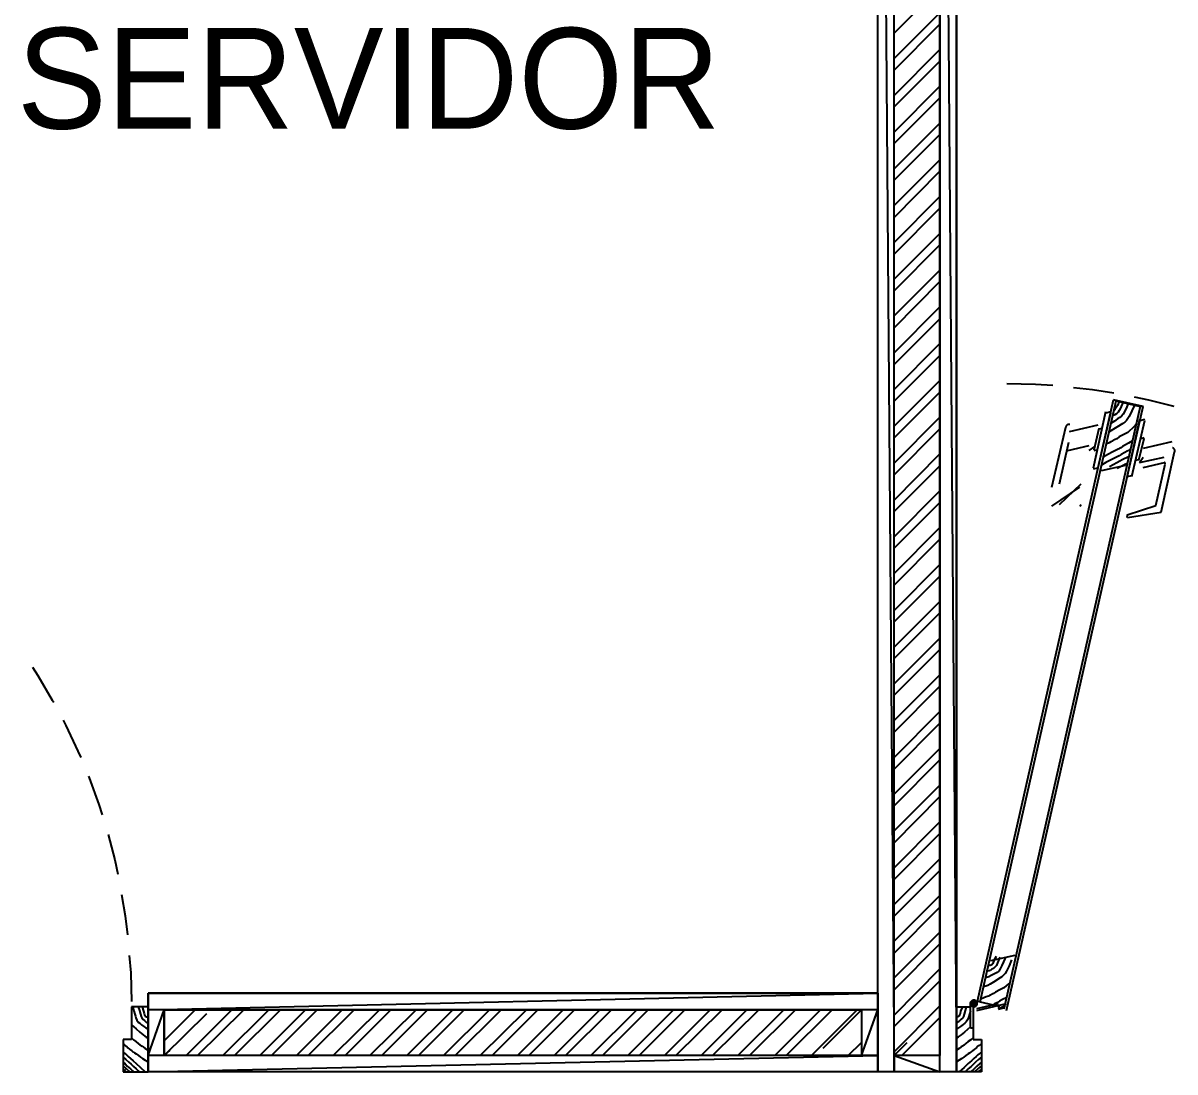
# Model space of a CAD drawing. Header units: millimetres. Extents: x 7649 to 34105, y 3983 to 25377.
# Drawn here: x 22143 to 23901, y 12918 to 14519 of the extents above; entities that cross this region are included whole.
import ezdxf

# ---------------------------------------------------------------- set-up
doc = ezdxf.new("R2010")
doc.units = ezdxf.units.MM

msp = doc.modelspace()

# ---------------------------------------------------------------- linework, layer by layer
at = {"layer": 'GEOMETRY', "color": 7}
for p, q in [((23447.19861, 12918.19306), (23447.19861, 16196.90972)), ((23447.19861, 16196.90972), (23472.06944, 12918.19306)), ((23447.19861, 16196.90972), (23472.06944, 12918.19306)), ((23472.06944, 12918.19306), (23472.06944, 16196.90972)), ((23541.91944, 12918.19306), (23541.91944, 16196.90972)), ((23541.91944, 16196.90972), (23567.31944, 12918.19306)), ((23541.91944, 16196.90972), (23567.31944, 12918.19306)), ((23567.31944, 12918.19306), (23567.31944, 16196.90972)), ((23472.06944, 14503.04722), (23541.91944, 14572.89722)), ((23472.06944, 14464.41806), (23541.91944, 14534.26806)), ((23472.06944, 14446.95556), (23541.91944, 14516.80556)), ((23472.06944, 14408.32639), (23541.91944, 14478.17639)), ((23472.06944, 14390.86389), (23541.91944, 14460.71389)), ((23472.06944, 14352.23472), (23541.91944, 14422.08472)), ((23472.06944, 14334.77222), (23541.91944, 14404.62222)), ((23472.06944, 14296.14306), (23541.91944, 14365.99306)), ((23472.06944, 14278.68056), (23541.91944, 14348.53056)), ((23472.06944, 14240.05139), (23541.91944, 14309.90139)), ((23472.06944, 14222.05972), (23541.91944, 14292.43889)), ((23472.06944, 14183.95972), (23541.91944, 14253.80972)), ((23472.06944, 14165.96806), (23541.91944, 14236.34722)), ((23472.06944, 14127.86806), (23541.91944, 14197.71806)), ((23472.06944, 14109.87639), (23541.91944, 14180.25556)), ((23472.06944, 14071.77639), (23541.91944, 14141.62639)), ((23472.06944, 14053.78472), (23541.91944, 14124.16389)), ((23472.06944, 14015.68472), (23541.91944, 14085.53472)), ((23472.06944, 13997.69306), (23541.91944, 14067.54306)), ((23472.06944, 13959.59306), (23541.91944, 14029.44306)), ((23472.06944, 13941.60139), (23541.91944, 14011.45139)), ((23472.06944, 13903.50139), (23541.91944, 13973.35139)), ((23472.06944, 13885.50972), (23541.91944, 13955.35972)), ((23644.04861, 13968.58889), (23687.96944, 13967.53056)), ((23687.96944, 13967.53056), (23714.42778, 13965.94306)), ((23745.64861, 13962.76806), (23774.75278, 13959.59306)), ((23774.75278, 13959.59306), (23807.56111, 13954.30139)), ((23599.59861, 13026.14306), (23807.03194, 13943.71806)), ((23603.30278, 13025.08472), (23810.73611, 13942.13056)), ((23852.01111, 13933.66389), (23807.03194, 13943.71806)), ((23807.03194, 13943.71806), (23852.01111, 13933.66389)), ((23810.73611, 13942.13056), (23847.77778, 13933.66389)), ((23815.49861, 13941.07222), (23812.85278, 13935.25139)), ((23821.31944, 13939.48472), (23817.61528, 13931.01806)), ((23829.25694, 13937.89722), (23827.14028, 13933.13472)), ((23838.25278, 13948.48056), (23860.47778, 13943.71806)), ((23860.47778, 13943.71806), (23899.10694, 13934.19306)), ((23847.77778, 13933.66389), (23639.81528, 13013.97222)), ((23643.51944, 13011.85556), (23852.01111, 13933.66389)), ((23776.34028, 13840.00139), (23795.39028, 13925.72639)), ((23783.21944, 13838.41389), (23802.79861, 13924.13889)), ((23795.39028, 13924.13889), (23802.79861, 13925.72639)), ((23809.14861, 13920.96389), (23805.44444, 13919.37639)), ((23808.61944, 13927.84306), (23807.56111, 13927.31389)), ((23809.14861, 13928.37222), (23808.61944, 13927.84306)), ((23810.20694, 13930.48889), (23809.14861, 13928.90139)), ((23809.14861, 13928.90139), (23809.14861, 13928.37222)), ((23811.26528, 13922.55139), (23809.14861, 13920.96389)), ((23812.85278, 13935.25139), (23810.20694, 13930.48889)), ((23813.91111, 13924.66806), (23811.26528, 13922.55139)), ((23815.49861, 13927.31389), (23813.91111, 13924.66806)), ((23817.61528, 13931.01806), (23815.49861, 13927.31389)), ((23821.84861, 13922.02222), (23819.20278, 13918.84722)), ((23824.49444, 13927.31389), (23821.84861, 13922.02222)), ((23827.14028, 13933.13472), (23824.49444, 13927.31389)), ((23835.07778, 13926.78472), (23830.84444, 13918.31806)), ((23838.78194, 13935.78056), (23835.07778, 13926.78472)), ((23472.06944, 13846.88056), (23541.91944, 13917.25972)), ((23734.32606, 13902.88431), (23734.13097, 13902.22911)), ((23734.60063, 13903.49294), (23734.32606, 13902.88431)), ((23734.94752, 13904.0505), (23734.60063, 13903.49294)), ((23735.35957, 13904.55245), (23734.94752, 13904.0505)), ((23735.8296, 13904.99427), (23735.35957, 13904.55245)), ((23736.35047, 13905.37143), (23735.8296, 13904.99427)), ((23736.91501, 13905.67941), (23736.35047, 13905.37143)), ((23737.51604, 13905.91368), (23736.91501, 13905.67941)), ((23738.14642, 13906.06973), (23737.51604, 13905.91368)), ((23738.79898, 13906.14301), (23738.14642, 13906.06973)), ((23739.46655, 13906.12901), (23738.79898, 13906.14301)), ((23740.14197, 13906.0232), (23739.46655, 13906.12901)), ((23739.82778, 13895.56389), (23783.74861, 13905.61806)), ((23808.61944, 13911.43889), (23803.32778, 13908.26389)), ((23812.85278, 13914.61389), (23808.61944, 13911.43889)), ((23821.31944, 13907.73472), (23811.79444, 13901.91389)), ((23816.55694, 13916.73056), (23812.85278, 13914.61389)), ((23819.20278, 13918.84722), (23816.55694, 13916.73056)), ((23823.96528, 13909.85139), (23821.31944, 13907.73472)), ((23826.61111, 13911.96806), (23823.96528, 13909.85139)), ((23828.72778, 13915.14306), (23826.61111, 13911.96806)), ((23828.19861, 13828.35972), (23847.24861, 13914.08472)), ((23830.84444, 13918.31806), (23828.72778, 13915.14306)), ((23835.07778, 13826.77222), (23854.65694, 13911.96806)), ((23841.95694, 13907.20556), (23836.66528, 13900.85556)), ((23847.24861, 13911.96806), (23854.65694, 13914.08472)), ((23472.06944, 13829.41806), (23541.91944, 13899.26806)), ((23712.84028, 13810.36806), (23734.00694, 13901.91389)), ((23777.39861, 13867.51806), (23784.80694, 13900.32639)), ((23784.80694, 13899.26806), (23789.56944, 13900.32639)), ((23811.79444, 13901.91389), (23800.15278, 13895.03472)), ((23815.49861, 13887.09722), (23811.79444, 13884.45139)), ((23822.90694, 13890.80139), (23815.49861, 13887.09722)), ((23826.61111, 13892.91806), (23822.90694, 13890.80139)), ((23828.72778, 13893.97639), (23826.61111, 13892.91806)), ((23830.84444, 13896.09306), (23828.72778, 13893.97639)), ((23836.66528, 13900.85556), (23830.84444, 13896.09306)), ((23845.66111, 13851.64306), (23853.59861, 13884.98056)), ((23848.83611, 13884.98056), (23853.59861, 13886.03889)), ((23724.48194, 13815.65972), (23738.76944, 13879.15972)), ((23737.18194, 13866.45972), (23769.99028, 13873.86806)), ((23769.99028, 13866.45972), (23778.45694, 13872.28056)), ((23777.39861, 13866.45972), (23782.16111, 13867.51806)), ((23800.15278, 13878.10139), (23795.91944, 13875.98472)), ((23802.79861, 13879.68889), (23800.15278, 13878.10139)), ((23805.44444, 13880.74722), (23802.79861, 13879.68889)), ((23806.50278, 13881.80556), (23805.44444, 13880.74722)), ((23807.56111, 13882.33472), (23806.50278, 13881.80556)), ((23808.09028, 13882.33472), (23807.56111, 13882.33472)), ((23808.61944, 13882.86389), (23808.09028, 13882.33472)), ((23809.67778, 13883.39306), (23808.61944, 13882.86389)), ((23812.85278, 13868.04722), (23809.14861, 13865.93056)), ((23811.79444, 13884.45139), (23809.67778, 13883.39306)), ((23814.96944, 13869.10556), (23812.85278, 13868.04722)), ((23816.55694, 13870.16389), (23814.96944, 13869.10556)), ((23818.14444, 13870.69306), (23816.55694, 13870.16389)), ((23820.79028, 13872.28056), (23818.14444, 13870.69306)), ((23825.02361, 13874.92639), (23820.79028, 13872.28056)), ((23829.78611, 13877.57222), (23825.02361, 13874.92639)), ((23832.43194, 13879.15972), (23829.78611, 13877.57222)), ((23832.96111, 13868.04722), (23830.31528, 13866.45972)), ((23836.13611, 13881.27639), (23832.43194, 13879.15972)), ((23852.54028, 13870.16389), (23896.46111, 13880.21806)), ((23897.43093, 13870.37392), (23896.7753, 13870.56903)), ((23898.03985, 13870.0993), (23897.43093, 13870.37392)), ((23898.59758, 13869.75232), (23898.03985, 13870.0993)), ((23899.09959, 13869.34017), (23898.59758, 13869.75232)), ((23899.54141, 13868.87001), (23899.09959, 13869.34017)), ((23899.91852, 13868.34901), (23899.54141, 13868.87001)), ((23900.22643, 13867.78435), (23899.91852, 13868.34901)), ((23900.46064, 13867.18319), (23900.22643, 13867.78435)), ((23900.61664, 13866.55271), (23900.46064, 13867.18319)), ((23472.06944, 13790.78889), (23541.91944, 13861.16806)), ((23799.09444, 13860.63889), (23791.15694, 13856.40556)), ((23801.21111, 13851.11389), (23795.39028, 13847.93889)), ((23804.91528, 13863.81389), (23799.09444, 13860.63889)), ((23806.50278, 13853.75972), (23801.21111, 13851.11389)), ((23809.14861, 13865.93056), (23804.91528, 13863.81389)), ((23811.26528, 13856.40556), (23806.50278, 13853.75972)), ((23815.49861, 13858.52222), (23811.26528, 13856.40556)), ((23816.55694, 13850.05556), (23811.79444, 13847.40972)), ((23818.67361, 13860.10972), (23815.49861, 13858.52222)), ((23820.26111, 13852.17222), (23816.55694, 13850.05556)), ((23823.96528, 13863.28472), (23818.67361, 13860.10972)), ((23823.43611, 13853.75972), (23820.26111, 13852.17222)), ((23826.61111, 13855.34722), (23823.43611, 13853.75972)), ((23827.66944, 13865.40139), (23823.96528, 13863.28472)), ((23830.84444, 13857.46389), (23826.61111, 13855.34722)), ((23830.31528, 13866.45972), (23827.66944, 13865.40139)), ((23840.89861, 13851.64306), (23845.66111, 13852.70139)), ((23846.71944, 13847.93889), (23884.29028, 13856.40556)), ((23846.71944, 13847.93889), (23852.01111, 13856.40556)), ((23879.52778, 13772.26806), (23900.16528, 13864.34306)), ((23900.57042, 13864.557), (23900.67603, 13865.23244)), ((23900.68994, 13865.90007), (23900.61664, 13866.55271)), ((23900.67603, 13865.23244), (23900.68994, 13865.90007)), ((23472.06944, 13773.32639), (23541.91944, 13843.17639)), ((23776.34028, 13838.41389), (23783.21944, 13840.00139)), ((23795.39028, 13847.93889), (23788.51111, 13844.23472)), ((23788.51111, 13835.76806), (23825.55278, 13844.23472)), ((23806.50278, 13844.76389), (23800.68194, 13841.58889)), ((23811.79444, 13847.40972), (23806.50278, 13844.76389)), ((23817.61528, 13841.58889), (23812.32361, 13838.94306)), ((23821.84861, 13843.70556), (23817.61528, 13841.58889)), ((23825.02361, 13845.82222), (23821.84861, 13843.70556)), ((23828.19861, 13847.40972), (23825.02361, 13845.82222)), ((23852.01111, 13840.53056), (23884.81944, 13847.93889)), ((23871.59028, 13782.32222), (23885.87778, 13845.82222)), ((23884.67607, 13848.35072), (23884.43497, 13848.42258)), ((23884.90007, 13848.24954), (23884.67607, 13848.35072)), ((23885.10531, 13848.12171), (23884.90007, 13848.24954)), ((23885.29012, 13847.96986), (23885.10531, 13848.12171)), ((23885.45282, 13847.79663), (23885.29012, 13847.96986)), ((23885.59175, 13847.60467), (23885.45282, 13847.79663)), ((23885.70522, 13847.39663), (23885.59175, 13847.60467)), ((23885.79157, 13847.17515), (23885.70522, 13847.39663)), ((23885.84913, 13846.94287), (23885.79157, 13847.17515)), ((23885.8323, 13846.20773), (23885.87116, 13846.45652)), ((23885.87622, 13846.70245), (23885.84913, 13846.94287)), ((23885.87116, 13846.45652), (23885.87622, 13846.70245)), ((23724.48194, 13783.90972), (23757.81944, 13815.65972)), ((23828.19861, 13826.77222), (23835.07778, 13828.35972)), ((23472.06944, 13734.69722), (23541.91944, 13805.07639)), ((23712.84028, 13781.26389), (23755.70278, 13810.36806)), ((23472.06944, 13717.23472), (23541.91944, 13787.08472)), ((23755.70278, 13781.26389), (23757.81944, 13783.90972)), ((23827.66944, 13768.03472), (23871.59028, 13782.32222)), ((23827.66944, 13764.33056), (23828.19861, 13768.03472)), ((23828.19861, 13764.33056), (23879.52778, 13772.26806)), ((23472.06944, 13678.60556), (23541.91944, 13748.98472)), ((23472.06944, 13661.14306), (23541.91944, 13730.99306)), ((23472.06944, 13622.51389), (23541.91944, 13692.36389)), ((23472.06944, 13605.05139), (23541.91944, 13674.90139)), ((23472.06944, 13566.42222), (23541.91944, 13636.27222)), ((23472.06944, 13548.95972), (23541.91944, 13618.80972)), ((23472.06944, 13510.33056), (23541.91944, 13580.18056)), ((23472.06944, 13492.86806), (23541.91944, 13562.71806)), ((22157.61944, 13535.73056), (22165.55694, 13523.03056)), ((22165.55694, 13523.03056), (22187.78194, 13485.45972)), ((23472.06944, 13454.23889), (23541.91944, 13524.08889)), ((23472.06944, 13436.77639), (23541.91944, 13506.62639)), ((22187.78194, 13485.45972), (22189.89861, 13482.28472)), ((23472.06944, 13398.14722), (23541.91944, 13467.99722)), ((22204.18611, 13454.76806), (22208.41944, 13446.83056)), ((22208.41944, 13446.83056), (22226.94028, 13407.67222)), ((23472.06944, 13380.15556), (23541.91944, 13450.53472)), ((23472.06944, 13342.05556), (23541.91944, 13411.90556)), ((22226.94028, 13407.67222), (22231.17361, 13398.14722)), ((23472.06944, 13324.06389), (23541.91944, 13394.44306)), ((22242.81528, 13369.57222), (22243.87361, 13366.92639)), ((22243.87361, 13366.92639), (22258.69028, 13326.18056)), ((23472.06944, 13285.96389), (23541.91944, 13355.81389)), ((22258.69028, 13326.18056), (22263.98194, 13310.30556)), ((23472.06944, 13267.97222), (23541.91944, 13338.35139)), ((23472.06944, 13229.87222), (23541.91944, 13299.72222)), ((22272.97778, 13280.67222), (22283.03194, 13242.04306)), ((23472.06944, 13211.88056), (23541.91944, 13282.25972)), ((22283.03194, 13242.04306), (22287.79444, 13219.81806)), ((23472.06944, 13173.78056), (23541.91944, 13243.63056)), ((23472.06944, 13155.78889), (23541.91944, 13225.63889)), ((22293.61528, 13189.12639), (22298.90694, 13156.31806)), ((23472.06944, 13117.68889), (23541.91944, 13187.53889)), ((23472.06944, 13099.69722), (23541.91944, 13169.54722)), ((22298.90694, 13156.31806), (22302.61111, 13127.21389)), ((23472.06944, 13061.59722), (23541.91944, 13131.44722)), ((23472.06944, 13043.60556), (23541.91944, 13113.45556)), ((22305.25694, 13095.99306), (22307.37361, 13069.53472)), ((23619.70694, 13088.05556), (23656.74861, 13096.52222)), ((23627.64444, 13094.40556), (23624.99861, 13089.11389)), ((23618.64861, 13080.64722), (23616.00278, 13080.11806)), ((23620.23611, 13081.17639), (23618.64861, 13080.64722)), ((23621.29444, 13081.70556), (23620.23611, 13081.17639)), ((23621.82361, 13082.23472), (23621.29444, 13081.70556)), ((23622.88194, 13083.82222), (23621.82361, 13082.23472)), ((23624.99861, 13089.11389), (23622.88194, 13083.82222)), ((23626.58611, 13078.53056), (23623.94028, 13075.88472)), ((23628.17361, 13080.64722), (23626.58611, 13078.53056)), ((23629.76111, 13084.88056), (23628.17361, 13080.64722)), ((23633.46528, 13093.34722), (23629.76111, 13084.88056)), ((23636.64028, 13080.64722), (23633.99444, 13075.35556)), ((23639.28611, 13086.46806), (23636.64028, 13080.64722)), ((23641.40278, 13091.75972), (23639.28611, 13086.46806)), ((23647.75278, 13080.11806), (23643.51944, 13072.18056)), ((23651.45694, 13089.11389), (23647.75278, 13080.11806)), ((22307.37361, 13069.53472), (22308.43194, 13025.61389)), ((23472.06944, 13004.97639), (23541.91944, 13075.35556)), ((23616.53194, 13063.18472), (23611.76944, 13061.59722)), ((23616.53194, 13072.70972), (23613.88611, 13072.18056)), ((23617.59028, 13072.70972), (23616.53194, 13072.70972)), ((23620.23611, 13065.30139), (23616.53194, 13063.18472)), ((23618.11944, 13073.23889), (23617.59028, 13072.70972)), ((23618.64861, 13073.23889), (23618.11944, 13073.23889)), ((23619.17778, 13073.23889), (23618.64861, 13073.23889)), ((23619.70694, 13073.76806), (23619.17778, 13073.23889)), ((23621.29444, 13074.82639), (23619.70694, 13073.76806)), ((23623.41111, 13066.88889), (23620.23611, 13065.30139)), ((23623.94028, 13075.88472), (23621.29444, 13074.82639)), ((23625.52778, 13067.94722), (23623.41111, 13066.88889)), ((23633.99444, 13061.59722), (23623.94028, 13055.24722)), ((23629.23194, 13070.06389), (23625.52778, 13067.94722)), ((23631.87778, 13072.18056), (23629.23194, 13070.06389)), ((23633.99444, 13075.35556), (23631.87778, 13072.18056)), ((23636.64028, 13063.18472), (23633.99444, 13061.59722)), ((23638.75694, 13065.30139), (23636.64028, 13063.18472)), ((23641.40278, 13068.47639), (23638.75694, 13065.30139)), ((23643.51944, 13072.18056), (23641.40278, 13068.47639)), ((23472.06944, 12987.51389), (23541.91944, 13057.36389)), ((23612.29861, 13048.89722), (23608.59444, 13047.83889)), ((23614.94444, 13049.95556), (23612.29861, 13048.89722)), ((23618.64861, 13052.07222), (23614.94444, 13049.95556)), ((23623.94028, 13055.24722), (23618.64861, 13052.07222)), ((23633.46528, 13043.60556), (23627.11528, 13039.90139)), ((23639.81528, 13046.78056), (23633.46528, 13043.60556)), ((23643.51944, 13049.95556), (23639.81528, 13046.78056)), ((23648.81111, 13054.18889), (23643.51944, 13049.95556)), ((22333.83194, 13012.91389), (23447.19861, 13038.31389)), ((22333.83194, 13012.91389), (23447.19861, 13038.31389)), ((23447.19861, 13038.31389), (22333.83194, 13038.31389)), ((22333.83194, 13038.31389), (22333.83194, 13012.91389)), ((23447.19861, 13038.31389), (23447.19861, 13012.91389)), ((23588.48611, 13022.96806), (23589.54444, 13025.61389)), ((23589.19487, 13024.03976), (23589.06118, 13023.38555)), ((23589.41038, 13024.6601), (23589.19487, 13024.03976)), ((23589.70169, 13025.24059), (23589.41038, 13024.6601)), ((23591.13194, 13027.20139), (23589.54444, 13025.61389)), ((23589.54444, 13025.61389), (23593.77778, 13022.43889)), ((23589.54444, 13025.61389), (23593.77778, 13022.43889)), ((23590.06283, 13025.77523), (23589.70169, 13025.24059)), ((23590.4878, 13026.25803), (23590.06283, 13025.77523)), ((23590.9706, 13026.683), (23590.4878, 13026.25803)), ((23591.50524, 13027.04414), (23590.9706, 13026.683)), ((23591.13194, 13027.20139), (23593.77778, 13027.73056)), ((23593.77778, 13022.43889), (23591.13194, 13027.20139)), ((23593.77778, 13022.43889), (23591.13194, 13027.20139)), ((23592.08573, 13027.33546), (23591.50524, 13027.04414)), ((23592.70608, 13027.55096), (23592.08573, 13027.33546)), ((23593.36028, 13027.68466), (23592.70608, 13027.55096)), ((23592.71944, 13027.73056), (23592.71944, 12984.86806)), ((23594.04236, 13027.73056), (23593.36028, 13027.68466)), ((23593.77778, 13027.73056), (23593.77778, 13022.43889)), ((23593.77778, 13027.73056), (23596.42361, 13026.67222)), ((23593.77778, 13022.43889), (23593.77778, 13027.73056)), ((23596.42361, 13026.67222), (23593.77778, 13022.43889)), ((23596.42361, 13026.67222), (23593.77778, 13022.43889)), ((23593.77778, 13022.43889), (23598.01111, 13025.08472)), ((23593.77778, 13022.43889), (23598.01111, 13025.08472)), ((23594.72444, 13027.68466), (23594.04236, 13027.73056)), ((23595.37865, 13027.55096), (23594.72444, 13027.68466)), ((23594.83611, 13027.20139), (23631.87778, 13018.73472)), ((23595.99899, 13027.33546), (23595.37865, 13027.55096)), ((23596.57948, 13027.04414), (23595.99899, 13027.33546)), ((23598.01111, 13025.08472), (23596.42361, 13026.67222)), ((23597.11412, 13026.683), (23596.57948, 13027.04414)), ((23597.59692, 13026.25803), (23597.11412, 13026.683)), ((23598.02189, 13025.77523), (23597.59692, 13026.25803)), ((23598.01111, 13025.08472), (23598.54028, 13022.43889)), ((23598.38303, 13025.24059), (23598.02189, 13025.77523)), ((23598.67435, 13024.6601), (23598.38303, 13025.24059)), ((23598.88985, 13024.03976), (23598.67435, 13024.6601)), ((23599.02355, 13023.38555), (23598.88985, 13024.03976)), ((23609.12361, 13031.43472), (23604.36111, 13029.31806)), ((23612.82778, 13033.02222), (23609.12361, 13031.43472)), ((23616.00278, 13034.08056), (23612.82778, 13033.02222)), ((23617.59028, 13034.60972), (23616.00278, 13034.08056)), ((23619.17778, 13035.13889), (23617.59028, 13034.60972)), ((23619.70694, 13035.66806), (23619.17778, 13035.13889)), ((23620.23611, 13035.66806), (23619.70694, 13035.66806)), ((23620.76528, 13036.19722), (23620.23611, 13035.66806)), ((23621.29444, 13036.19722), (23620.76528, 13036.19722)), ((23621.82361, 13036.72639), (23621.29444, 13036.19722)), ((23623.94028, 13037.78472), (23621.82361, 13036.72639)), ((23627.11528, 13039.90139), (23623.94028, 13037.78472)), ((23629.76111, 13024.02639), (23627.64444, 13022.96806)), ((23631.34861, 13025.08472), (23629.76111, 13024.02639)), ((23632.93611, 13026.14306), (23631.34861, 13025.08472)), ((23636.64028, 13028.25972), (23632.93611, 13026.14306)), ((23644.04861, 13031.96389), (23636.64028, 13028.25972)), ((22333.83194, 13017.67639), (22308.43194, 13017.67639)), ((22308.43194, 13017.67639), (22308.43194, 12967.93472)), ((22310.54861, 13017.67639), (22312.13611, 13011.32639)), ((22312.13611, 13011.32639), (22313.72361, 13006.56389)), ((22313.72361, 13006.56389), (22314.78194, 13003.38889)), ((22319.01528, 13017.67639), (22320.60278, 13011.85556)), ((22320.60278, 13011.85556), (22322.19028, 13006.56389)), ((22322.19028, 13006.56389), (22323.24861, 13002.85972)), ((22324.83611, 13017.67639), (22326.95278, 13010.79722)), ((22326.95278, 13010.79722), (22328.01111, 13007.62222)), ((22328.01111, 13007.62222), (22328.54028, 13005.50556)), ((22333.83194, 12918.19306), (22333.83194, 13017.67639)), ((22333.83194, 12943.06389), (22358.70278, 13012.91389)), ((22333.83194, 12943.06389), (22358.70278, 13012.91389)), ((22358.70278, 13012.91389), (22333.83194, 13012.91389)), ((22333.83194, 13012.91389), (22333.83194, 12943.06389)), ((23447.19861, 13012.91389), (22333.83194, 13012.91389)), ((22358.70278, 13012.91389), (22358.70278, 12943.06389)), ((22358.70278, 12965.81806), (22405.79861, 13012.91389)), ((22358.70278, 12943.06389), (22423.79028, 13007.62222)), ((22392.04028, 12943.06389), (22461.89028, 13012.91389)), ((22409.50278, 12943.06389), (22479.88194, 13012.91389)), ((22448.13194, 12943.06389), (22517.98194, 13012.91389)), ((22465.59444, 12943.06389), (22535.97361, 13012.91389)), ((22504.22361, 12943.06389), (22574.07361, 13012.91389)), ((22522.21528, 12943.06389), (22592.06528, 13012.91389)), ((22560.31528, 12943.06389), (22630.16528, 13012.91389)), ((22578.30694, 12943.06389), (22648.15694, 13012.91389)), ((22616.40694, 12943.06389), (22686.78611, 13012.91389)), ((22634.39861, 12943.06389), (22704.24861, 13012.91389)), ((22672.49861, 12943.06389), (22742.87778, 13012.91389)), ((22690.49028, 12943.06389), (22760.34028, 13012.91389)), ((22728.59028, 12943.06389), (22798.96944, 13012.91389)), ((22746.58194, 12943.06389), (22816.43194, 13012.91389)), ((22784.68194, 12943.06389), (22855.06111, 13012.91389)), ((22802.67361, 12943.06389), (22872.52361, 13012.91389)), ((22840.77361, 12943.06389), (22911.15278, 13012.91389)), ((22858.76528, 12943.06389), (22928.61528, 13012.91389)), ((22897.39444, 12943.06389), (22967.24444, 13012.91389)), ((22914.85694, 12943.06389), (22984.70694, 13012.91389)), ((22953.48611, 12943.06389), (23023.33611, 13012.91389)), ((22970.94861, 12943.06389), (23040.79861, 13012.91389)), ((23009.57778, 12943.06389), (23079.42778, 13012.91389)), ((23027.04028, 12943.06389), (23096.89028, 13012.91389)), ((23065.66944, 12943.06389), (23135.51944, 13012.91389)), ((23083.13194, 12943.06389), (23152.98194, 13012.91389)), ((23121.76111, 12943.06389), (23191.61111, 13012.91389)), ((23139.22361, 12943.06389), (23209.60278, 13012.91389)), ((23177.85278, 12943.06389), (23247.70278, 13012.91389)), ((23195.31528, 12943.06389), (23265.69444, 13012.91389)), ((23233.94444, 12943.06389), (23303.79444, 13012.91389)), ((23251.40694, 12943.06389), (23321.78611, 13012.91389)), ((23290.03611, 12943.06389), (23359.88611, 13012.91389)), ((23307.49861, 12943.06389), (23377.87778, 13012.91389)), ((23346.12778, 12943.06389), (23415.97778, 13012.91389)), ((23364.11944, 12954.70556), (23422.32778, 13012.91389)), ((23420.21111, 13010.79722), (23422.32778, 13012.91389)), ((23422.32778, 12943.06389), (23447.19861, 13012.91389)), ((23422.32778, 12943.06389), (23447.19861, 13012.91389)), ((23447.19861, 13012.91389), (23422.32778, 13012.91389)), ((23422.32778, 13012.91389), (23422.32778, 12943.06389)), ((23447.19861, 13012.91389), (23447.19861, 12943.06389)), ((23472.06944, 12948.88472), (23541.91944, 13019.26389)), ((23567.31944, 12918.19306), (23567.31944, 13017.67639)), ((23567.31944, 13017.67639), (23588.48611, 13017.67639)), ((23573.14028, 13007.62222), (23572.08194, 13005.50556)), ((23573.66944, 13010.79722), (23573.14028, 13007.62222)), ((23576.31528, 13017.67639), (23573.66944, 13010.79722)), ((23578.96111, 13006.56389), (23577.90278, 13002.85972)), ((23580.54861, 13011.85556), (23578.96111, 13006.56389)), ((23582.13611, 13017.67639), (23580.54861, 13011.85556)), ((23588.48611, 13011.32639), (23585.84028, 13001.27222)), ((23593.77778, 13022.43889), (23588.48611, 13022.96806)), ((23589.01528, 13020.32222), (23588.48611, 13022.96806)), ((23588.48611, 13022.96806), (23593.77778, 13022.43889)), ((23588.48611, 12984.86806), (23588.48611, 13022.43889)), ((23589.06118, 13023.38555), (23589.01528, 13022.70347)), ((23589.01528, 13022.70347), (23589.06118, 13022.0214)), ((23593.77778, 13022.43889), (23589.01528, 13020.32222)), ((23593.77778, 13022.43889), (23589.01528, 13020.32222)), ((23589.01528, 13020.32222), (23590.60278, 13018.73472)), ((23589.06118, 13022.0214), (23589.19487, 13021.36719)), ((23589.19487, 13021.36719), (23589.41038, 13020.74684)), ((23589.41038, 13020.74684), (23589.70169, 13020.16635)), ((23589.70169, 13020.16635), (23590.06283, 13019.63171)), ((23590.06283, 13019.63171), (23590.4878, 13019.14891)), ((23590.4878, 13019.14891), (23590.9706, 13018.72394)), ((23590.60278, 13018.73472), (23593.77778, 13022.43889)), ((23590.60278, 13018.73472), (23593.77778, 13022.43889)), ((23593.24861, 13017.67639), (23590.60278, 13018.73472)), ((23590.9706, 13018.72394), (23591.50524, 13018.36281)), ((23591.50524, 13018.36281), (23592.08573, 13018.07149)), ((23592.08573, 13018.07149), (23592.70608, 13017.85598)), ((23592.70608, 13017.85598), (23593.36028, 13017.72229)), ((23593.24861, 13017.67639), (23593.77778, 13022.43889)), ((23593.77778, 13022.43889), (23593.24861, 13017.67639)), ((23595.89444, 13018.20556), (23593.24861, 13017.67639)), ((23593.36028, 13017.72229), (23594.04236, 13017.67639)), ((23598.54028, 13022.43889), (23593.77778, 13022.43889)), ((23597.48194, 13019.79306), (23593.77778, 13022.43889)), ((23593.77778, 13022.43889), (23598.54028, 13022.43889)), ((23597.48194, 13019.79306), (23593.77778, 13022.43889)), ((23593.77778, 13022.43889), (23595.89444, 13018.20556)), ((23593.77778, 13022.43889), (23595.89444, 13018.20556)), ((23594.04236, 13017.67639), (23594.72444, 13017.72229)), ((23594.72444, 13017.72229), (23595.37865, 13017.85598)), ((23595.37865, 13017.85598), (23595.99899, 13018.07149)), ((23595.89444, 13018.20556), (23597.48194, 13019.79306)), ((23595.99899, 13018.07149), (23596.57948, 13018.36281)), ((23596.57948, 13018.36281), (23597.11412, 13018.72394)), ((23597.11412, 13018.72394), (23597.59692, 13019.14891)), ((23598.54028, 13022.43889), (23597.48194, 13019.79306)), ((23597.59692, 13019.14891), (23598.02189, 13019.63171)), ((23598.02189, 13019.63171), (23598.38303, 13020.16635)), ((23598.38303, 13020.16635), (23598.67435, 13020.74684)), ((23598.54028, 13015.03056), (23631.34861, 13022.43889)), ((23598.54028, 13011.85556), (23643.51944, 13022.43889)), ((23598.67435, 13020.74684), (23598.88985, 13021.36719)), ((23598.88985, 13021.36719), (23599.02355, 13022.0214)), ((23599.06944, 13022.70347), (23599.02355, 13023.38555)), ((23599.02355, 13022.0214), (23599.06944, 13022.70347)), ((23625.52778, 13021.90972), (23623.41111, 13020.85139)), ((23627.64444, 13022.96806), (23625.52778, 13021.90972)), ((23631.87778, 13018.73472), (23631.34861, 13015.03056)), ((23631.34861, 13013.97222), (23639.81528, 13016.08889)), ((23638.22778, 13017.67639), (23633.99444, 13015.55972)), ((23640.87361, 13019.26389), (23638.22778, 13017.67639)), ((22308.43194, 12990.15972), (22312.13611, 12986.98472)), ((22314.78194, 13003.38889), (22315.31111, 13000.74306)), ((22315.31111, 13000.74306), (22316.89861, 12997.03889)), ((22316.89861, 12997.03889), (22319.01528, 12994.39306)), ((22319.01528, 12994.39306), (22321.13194, 12992.80556)), ((22321.13194, 12992.80556), (22323.77778, 12990.15972)), ((22323.24861, 13002.85972), (22324.30694, 13000.74306)), ((22323.77778, 12990.15972), (22327.48194, 12987.51389)), ((22324.30694, 13000.74306), (22326.42361, 12998.09722)), ((22326.42361, 12998.09722), (22328.54028, 12996.50972)), ((22328.54028, 13005.50556), (22329.06944, 13003.91806)), ((22328.54028, 12996.50972), (22329.59861, 12995.45139)), ((22329.06944, 13003.91806), (22329.59861, 13003.38889)), ((22329.59861, 13003.38889), (22330.65694, 13002.85972)), ((22329.59861, 12995.45139), (22330.65694, 12994.92222)), ((22330.65694, 13002.85972), (22331.71528, 13002.33056)), ((22330.65694, 12994.92222), (22331.18611, 12994.39306)), ((22331.18611, 12994.39306), (22331.71528, 12994.39306)), ((22331.71528, 13002.33056), (22333.83194, 13001.27222)), ((22331.71528, 12994.39306), (22332.24444, 12993.86389)), ((22332.24444, 12993.86389), (22333.83194, 12993.33472)), ((23483.71111, 12943.06389), (23541.91944, 13001.27222)), ((23569.43611, 13002.33056), (23567.31944, 13001.27222)), ((23568.90694, 12993.86389), (23567.31944, 12993.33472)), ((23569.43611, 12994.39306), (23568.90694, 12993.86389)), ((23570.49444, 13002.85972), (23569.43611, 13002.33056)), ((23569.96528, 12994.39306), (23569.43611, 12994.39306)), ((23570.49444, 12994.92222), (23569.96528, 12994.39306)), ((23571.55278, 13003.38889), (23570.49444, 13002.85972)), ((23571.02361, 12995.45139), (23570.49444, 12994.92222)), ((23572.61111, 12996.50972), (23571.02361, 12995.45139)), ((23572.08194, 13005.50556), (23571.55278, 13003.91806)), ((23571.55278, 13003.91806), (23571.55278, 13003.38889)), ((23574.19861, 12998.09722), (23572.61111, 12996.50972)), ((23577.37361, 12990.68889), (23573.66944, 12987.51389)), ((23576.84444, 13000.74306), (23574.19861, 12998.09722)), ((23577.90278, 13002.85972), (23576.84444, 13000.74306)), ((23580.01944, 12992.80556), (23577.37361, 12990.68889)), ((23582.13611, 12994.92222), (23580.01944, 12992.80556)), ((23584.25278, 12997.56806), (23582.13611, 12994.92222)), ((23585.84028, 13001.27222), (23584.25278, 12997.56806)), ((22312.13611, 12986.98472), (22315.84028, 12983.80972)), ((22315.84028, 12983.80972), (22321.13194, 12979.04722)), ((22321.13194, 12979.04722), (22326.42361, 12974.81389)), ((22326.42361, 12974.81389), (22329.06944, 12972.69722)), ((22327.48194, 12987.51389), (22330.65694, 12985.39722)), ((22329.06944, 12972.69722), (22331.18611, 12971.10972)), ((22330.65694, 12985.39722), (22333.83194, 12983.28056)), ((22331.18611, 12971.10972), (22333.83194, 12969.52222)), ((23570.49444, 12985.39722), (23567.31944, 12983.28056)), ((23569.96528, 12971.10972), (23567.31944, 12969.52222)), ((23571.55278, 12972.69722), (23569.96528, 12971.10972)), ((23573.66944, 12987.51389), (23570.49444, 12985.39722)), ((23574.72778, 12974.81389), (23571.55278, 12972.69722)), ((23579.49028, 12979.04722), (23574.72778, 12974.81389)), ((23588.48611, 12986.98472), (23579.49028, 12979.04722)), ((23592.71944, 12984.86806), (23588.48611, 12984.86806)), ((23592.71944, 12984.86806), (23592.71944, 12967.93472)), ((22308.43194, 12967.93472), (22295.73194, 12967.93472)), ((22295.73194, 12967.93472), (22295.73194, 12918.19306)), ((22295.73194, 12961.05556), (22297.84861, 12959.46806)), ((22297.84861, 12959.46806), (22298.90694, 12958.40972)), ((22298.90694, 12958.40972), (22299.96528, 12957.88056)), ((22299.96528, 12957.88056), (22300.49444, 12957.35139)), ((22300.49444, 12957.35139), (22301.55278, 12956.82222)), ((22301.55278, 12956.82222), (22303.14028, 12955.23472)), ((22303.14028, 12955.23472), (22305.78611, 12953.11806)), ((22308.43194, 12970.05139), (22311.60694, 12967.40556)), ((22311.60694, 12967.40556), (22315.31111, 12964.75972)), ((22315.31111, 12964.75972), (22319.54444, 12961.05556)), ((22319.54444, 12961.05556), (22321.13194, 12959.46806)), ((22321.13194, 12959.46806), (22322.19028, 12958.93889)), ((22322.19028, 12958.93889), (22322.71944, 12958.40972)), ((22322.71944, 12958.40972), (22323.24861, 12958.40972)), ((22323.24861, 12958.40972), (22323.24861, 12957.88056)), ((22323.24861, 12957.88056), (22323.77778, 12957.88056)), ((22323.77778, 12957.88056), (22324.83611, 12957.35139)), ((22324.83611, 12957.35139), (22326.42361, 12956.29306)), ((22326.42361, 12956.29306), (22329.59861, 12954.17639)), ((22329.59861, 12954.17639), (22333.83194, 12951.53056)), ((23402.21944, 12943.06389), (23422.32778, 12963.17222)), ((23472.06944, 12943.06389), (23492.17778, 12963.17222)), ((23571.55278, 12954.17639), (23567.31944, 12951.53056)), ((23574.72778, 12956.29306), (23571.55278, 12954.17639)), ((23576.31528, 12957.35139), (23574.72778, 12956.29306)), ((23577.37361, 12957.88056), (23576.31528, 12957.35139)), ((23577.90278, 12957.88056), (23577.37361, 12957.88056)), ((23578.43194, 12958.40972), (23577.90278, 12958.40972)), ((23577.90278, 12958.40972), (23577.90278, 12957.88056)), ((23579.49028, 12959.46806), (23578.43194, 12958.93889)), ((23578.43194, 12958.93889), (23578.43194, 12958.40972)), ((23581.60694, 12961.58472), (23579.49028, 12959.46806)), ((23585.31111, 12964.75972), (23581.60694, 12961.58472)), ((23589.01528, 12967.40556), (23585.31111, 12964.75972)), ((23592.71944, 12970.05139), (23589.01528, 12967.40556)), ((23592.71944, 12967.93472), (23605.41944, 12967.93472)), ((23598.01111, 12955.23472), (23594.83611, 12953.11806)), ((23599.59861, 12956.82222), (23598.01111, 12955.23472)), ((23600.65694, 12957.35139), (23599.59861, 12956.82222)), ((23602.24444, 12958.40972), (23600.65694, 12957.88056)), ((23600.65694, 12957.88056), (23600.65694, 12957.35139)), ((23603.30278, 12959.46806), (23602.24444, 12958.40972)), ((23605.41944, 12961.05556), (23603.30278, 12959.46806)), ((23605.41944, 12967.93472), (23605.41944, 12918.19306)), ((22295.73194, 12948.35556), (22301.02361, 12944.12222)), ((22295.73194, 12940.94722), (22299.96528, 12937.24306)), ((22299.96528, 12937.24306), (22304.72778, 12933.00972)), ((22301.02361, 12944.12222), (22303.66944, 12942.00556)), ((22303.66944, 12942.00556), (22306.84444, 12938.83056)), ((22305.78611, 12953.11806), (22308.96111, 12950.47222)), ((22306.84444, 12938.83056), (22311.07778, 12935.12639)), ((22308.96111, 12950.47222), (22310.54861, 12948.88472)), ((22310.54861, 12948.88472), (22311.07778, 12948.88472)), ((22311.07778, 12948.88472), (22311.60694, 12948.35556)), ((22311.60694, 12948.35556), (22313.19444, 12947.29722)), ((22313.19444, 12947.29722), (22315.84028, 12945.70972)), ((22315.84028, 12945.70972), (22319.54444, 12943.06389)), ((22319.54444, 12943.06389), (22322.19028, 12940.94722)), ((22322.19028, 12940.94722), (22325.36528, 12938.83056)), ((22325.36528, 12938.83056), (22329.59861, 12936.18472)), ((22329.59861, 12936.18472), (22333.83194, 12933.53889)), ((22333.83194, 12918.19306), (23447.19861, 12943.06389)), ((22333.83194, 12918.19306), (23447.19861, 12943.06389)), ((23447.19861, 12943.06389), (22333.83194, 12943.06389)), ((22333.83194, 12943.06389), (22333.83194, 12918.19306)), ((22358.70278, 12943.06389), (22333.83194, 12943.06389)), ((22358.70278, 12943.06389), (22367.69861, 12951.53056)), ((23447.19861, 12943.06389), (23422.32778, 12943.06389)), ((23447.19861, 12943.06389), (23447.19861, 12918.19306)), ((23472.06944, 12918.19306), (23472.06944, 12943.06389)), ((23472.06944, 12943.06389), (23541.91944, 12918.19306)), ((23472.06944, 12943.06389), (23541.91944, 12918.19306)), ((23541.91944, 12943.06389), (23472.06944, 12943.06389)), ((23539.80278, 12943.06389), (23541.91944, 12945.18056)), ((23541.91944, 12918.19306), (23541.91944, 12943.06389)), ((23571.55278, 12936.18472), (23567.31944, 12933.53889)), ((23575.25694, 12938.83056), (23571.55278, 12936.18472)), ((23578.43194, 12940.94722), (23575.25694, 12938.83056)), ((23581.60694, 12943.06389), (23578.43194, 12940.94722)), ((23585.31111, 12945.70972), (23581.60694, 12943.06389)), ((23587.95694, 12947.29722), (23585.31111, 12945.70972)), ((23589.01528, 12948.35556), (23587.95694, 12947.29722)), ((23589.54444, 12948.88472), (23589.01528, 12948.35556)), ((23590.07361, 12948.88472), (23589.54444, 12948.88472)), ((23591.66111, 12950.47222), (23590.07361, 12948.88472)), ((23593.77778, 12938.83056), (23590.07361, 12935.12639)), ((23594.83611, 12953.11806), (23591.66111, 12950.47222)), ((23597.48194, 12942.00556), (23593.77778, 12938.83056)), ((23601.18611, 12937.24306), (23596.42361, 12933.00972)), ((23600.12778, 12944.12222), (23597.48194, 12942.00556)), ((23605.41944, 12948.35556), (23600.12778, 12944.12222)), ((23605.41944, 12940.94722), (23601.18611, 12937.24306)), ((22295.73194, 12933.00972), (22298.90694, 12930.36389)), ((22295.73194, 12927.71806), (22300.49444, 12923.48472)), ((22295.73194, 12918.19306), (22299.96528, 12921.89722)), ((22295.73194, 12918.19306), (22333.83194, 12918.19306)), ((22298.90694, 12930.36389), (22302.08194, 12927.18889)), ((22300.49444, 12923.48472), (22306.31528, 12918.19306)), ((22302.08194, 12927.18889), (22306.84444, 12922.95556)), ((22304.72778, 12933.00972), (22307.90278, 12929.83472)), ((22306.84444, 12922.95556), (22312.13611, 12918.19306)), ((22307.90278, 12929.83472), (22311.60694, 12926.65972)), ((22311.07778, 12935.12639), (22315.84028, 12930.89306)), ((22311.60694, 12926.65972), (22315.84028, 12922.95556)), ((22315.84028, 12930.89306), (22322.19028, 12925.07222)), ((22315.84028, 12922.95556), (22320.60278, 12918.19306)), ((22322.19028, 12925.07222), (22329.59861, 12918.19306)), ((23447.19861, 12918.19306), (22333.83194, 12918.19306)), ((23472.06944, 12918.19306), (23447.19861, 12918.19306)), ((23541.91944, 12918.19306), (23472.06944, 12918.19306)), ((23567.31944, 12918.19306), (23541.91944, 12918.19306)), ((23605.41944, 12918.19306), (23567.31944, 12918.19306)), ((23578.96111, 12925.07222), (23571.55278, 12918.19306)), ((23585.31111, 12930.89306), (23578.96111, 12925.07222)), ((23585.31111, 12922.95556), (23580.54861, 12918.19306)), ((23590.07361, 12935.12639), (23585.31111, 12930.89306)), ((23589.54444, 12926.65972), (23585.31111, 12922.95556)), ((23594.30694, 12922.95556), (23589.01528, 12918.19306)), ((23593.24861, 12929.83472), (23589.54444, 12926.65972)), ((23596.42361, 12933.00972), (23593.24861, 12929.83472)), ((23598.54028, 12927.18889), (23594.30694, 12922.95556)), ((23600.65694, 12923.48472), (23594.83611, 12918.19306)), ((23602.24444, 12930.36389), (23598.54028, 12927.18889)), ((23605.41944, 12927.71806), (23600.65694, 12923.48472)), ((23600.65694, 12918.19306), (23605.41944, 12921.89722)), ((23605.41944, 12933.00972), (23602.24444, 12930.36389))]:
    msp.add_line(p, q, dxfattribs=at)
at = {"layer": 'RECTANGLES', "color": 7}
for p, q in [((23447.19861, 12918.19306), (23447.19861, 16196.90972)), ((23567.31944, 16196.90972), (23567.31944, 12918.19306)), ((23472.06944, 12943.06389), (23472.06944, 16172.03889)), ((23541.91944, 16172.03889), (23541.91944, 12943.06389)), ((22333.83194, 13038.31389), (23447.19861, 13038.31389)), ((22333.83194, 12918.19306), (22333.83194, 13038.31389)), ((23447.19861, 13038.31389), (23447.19861, 12918.19306)), ((22358.70278, 13012.91389), (23422.32778, 13012.91389)), ((22358.70278, 12943.06389), (22358.70278, 13012.91389)), ((23422.32778, 13012.91389), (23422.32778, 12943.06389)), ((23422.32778, 12943.06389), (22358.70278, 12943.06389)), ((23541.91944, 12943.06389), (23472.06944, 12943.06389)), ((23447.19861, 12918.19306), (22333.83194, 12918.19306)), ((23567.31944, 12918.19306), (23447.19861, 12918.19306))]:
    msp.add_line(p, q, dxfattribs=at)

# ---------------------------------------------------------------- texts
at = {"layer": 'TEXT'}
msp.add_text('SERVIDOR', height=153.66947, dxfattribs=at).set_placement((22133.80694, 14357.53497))

doc.saveas('drawing.dxf')
